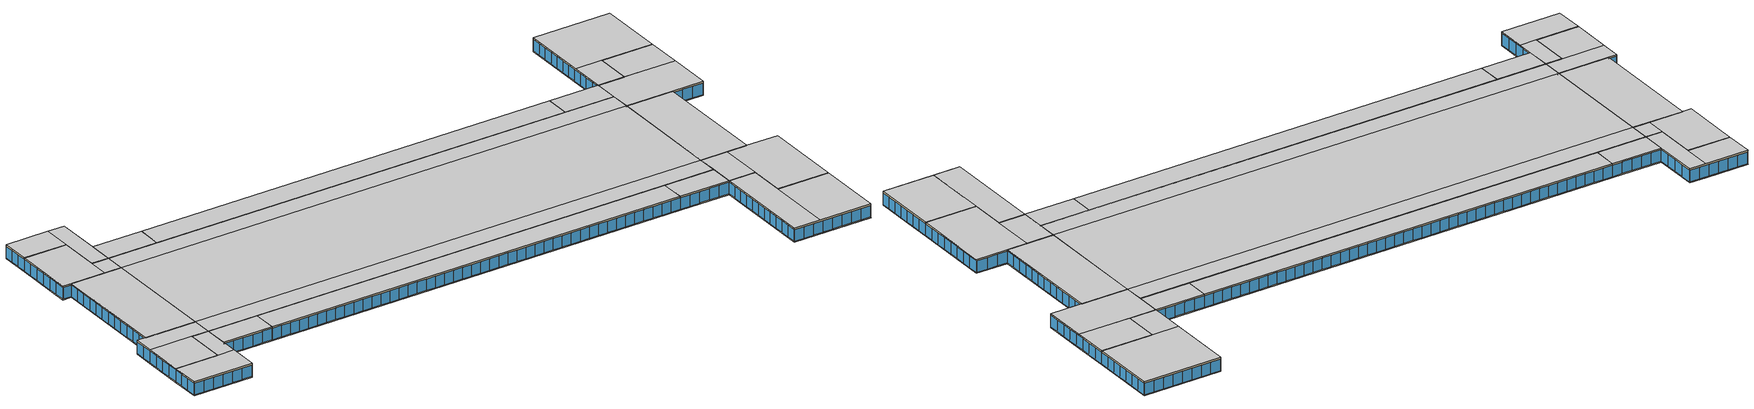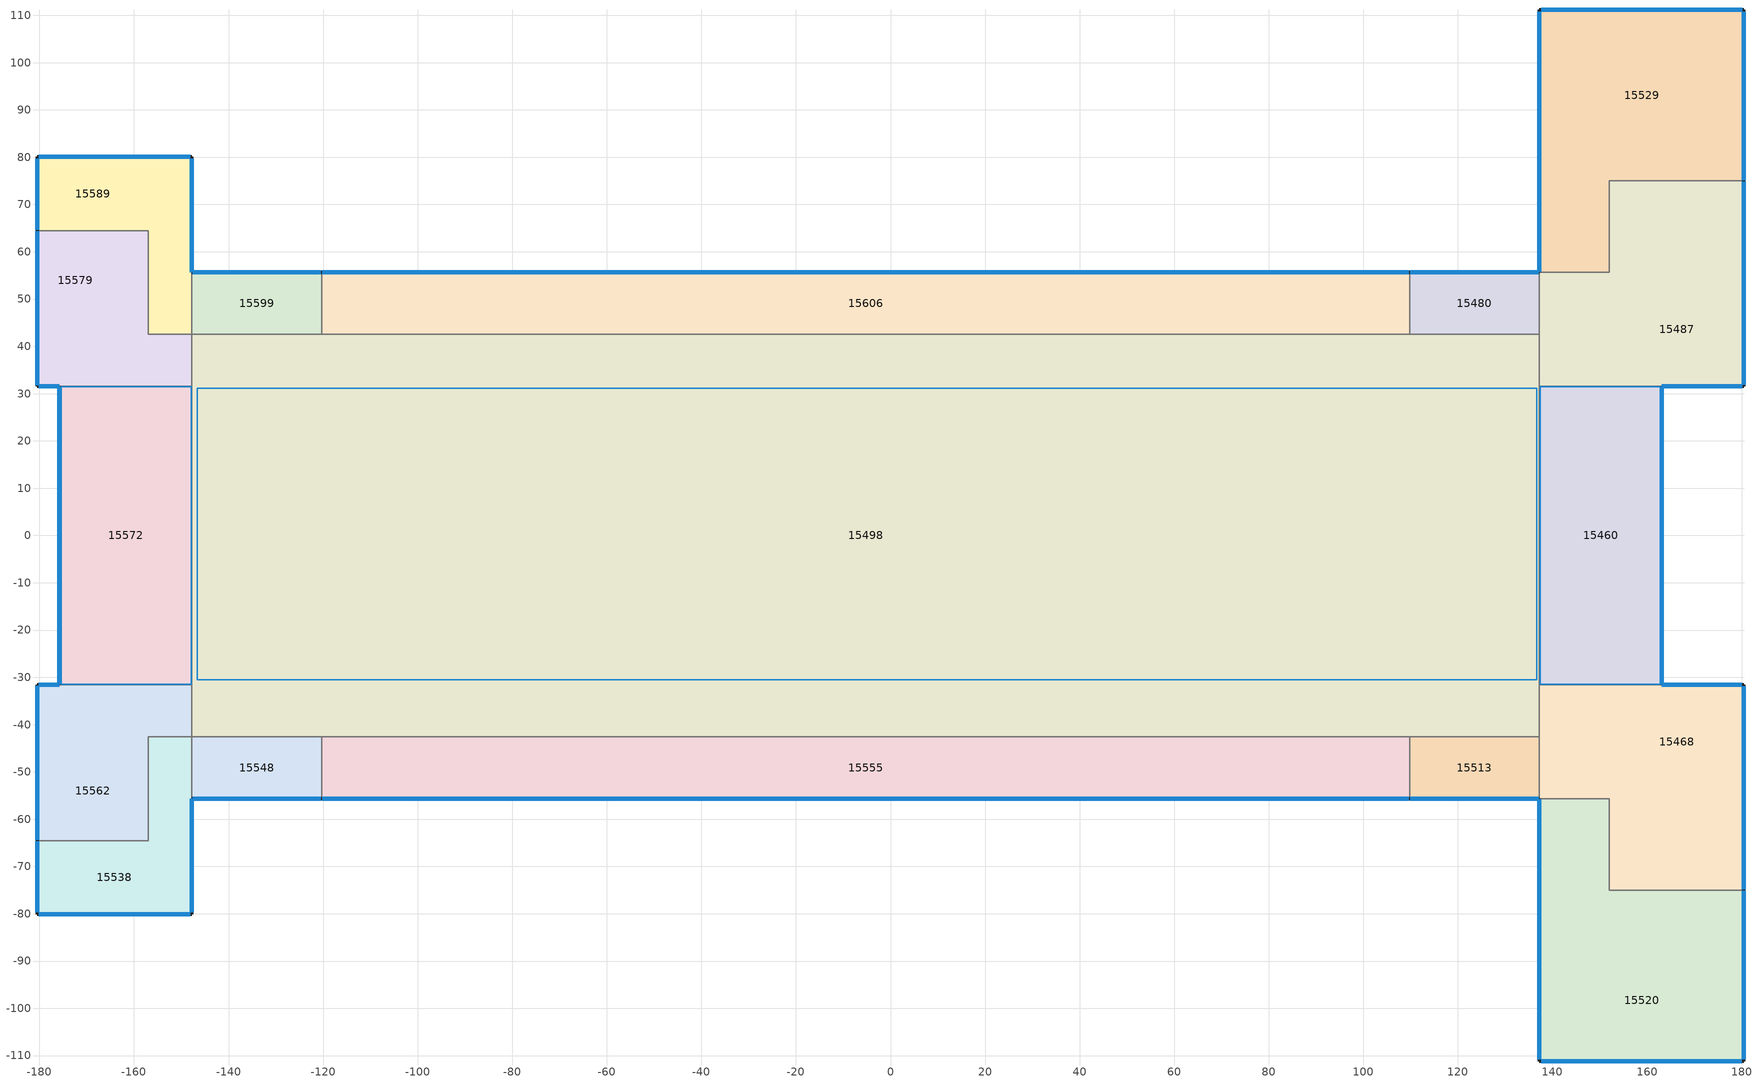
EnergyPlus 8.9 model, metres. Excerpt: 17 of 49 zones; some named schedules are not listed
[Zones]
15487
 floor outside (13): 137.25,31.58 137.23,31.58 137.23,55.63 137.25,55.63 z16
 floor to 15211 (4): 151.98,31.6 137.25,31.6 137.25,55.63 151.98,55.63 z16; 180.5,55.65 151.98,55.65 151.98,74.98 180.5,74.98 z16
 floor to 15220 (4): 180.5,31.6 151.98,31.6 151.98,55.65 180.5,55.65 z16; 180.5,31.6 137.25,31.58 137.25,31.6 z16
 wall outside (9): 163.1,31.6 180.5,31.6 180.5,74.98 z16:23.5
 wall to 15460 (7): 137.23,31.58 163.1,31.6 z16:23.5
 wall to 15480 (8): 137.23,55.63 137.23,42.51 z16:23.5
 wall to 15529 (8): 180.5,74.98 151.98,74.98 151.98,55.63 137.23,55.63 z16:23.5
 wall to 15498 (7): 137.23,42.51 137.23,31.58 z16:23.5
 window (1002): 180.5,69.53 180.5,74.83 / 180.5,64.15 180.5,69.44 / 180.5,58.77 180.5,64.06 / 180.5,53.38 180.5,58.68 / 180.5,48 180.5,53.3 / 180.5,42.62 180.5,47.92 / 180.5,37.24 180.5,42.54 / 180.5,31.86 180.5,37.15 / 174.51,31.6 180.1,31.6 / 168.84,31.6 174.43,31.6 / 163.16,31.6 168.75,31.6 z16.54:22.67
 ceiling to 16442 (3): 151.98,55.63 180.5,55.63 180.5,74.98 151.98,74.98 z23.5; 137.23,31.58 180.5,31.6 180.5,55.63 137.23,55.63 z23.5
15529
 floor outside (13): 137.25,55.63 137.23,55.63 137.25,111.21 z16
 floor to 15211 (4): 151.98,55.63 137.25,55.63 137.25,74.98 151.98,74.98 z16; 180.5,74.98 137.25,74.98 137.25,111.21 180.5,111.21 z16
 wall outside (9): 180.5,74.98 180.5,111.21 137.25,111.21 137.23,55.63 z16:23.5
 window (1002): 180.5,105.79 180.5,110.81 / 180.5,100.68 180.5,105.7 / 180.5,95.57 180.5,100.6 / 180.5,90.46 180.5,95.49 / 180.5,85.36 180.5,90.38 / 180.5,80.25 180.5,85.27 / 180.5,75.14 180.5,80.16 / 142.88,111.21 137.65,111.21 / 148.2,111.21 142.96,111.21 / 153.51,111.21 148.28,111.21 / 158.83,111.21 153.6,111.21 / 164.15,111.21 158.91,111.21 / 169.46,111.21 164.23,111.21 / 174.78,111.21 169.55,111.21 / 180.1,111.21 174.86,111.21 / 137.23,60.72 137.23,55.79 / 137.23,65.73 137.23,60.8 / 137.23,70.73 137.23,65.81 / 137.24,75.74 137.23,70.82 / 137.24,80.75 137.24,75.83 / 137.24,85.76 137.24,80.84 / 137.24,90.77 137.24,85.85 / 137.24,95.78 137.24,90.86 / 137.24,100.79 137.24,95.87 / 137.24,105.8 137.24,100.88 / 137.25,110.81 137.24,105.89 z16.54:22.67
 ceiling to 16442 (3): 137.23,55.63 151.98,55.63 151.98,74.98 137.24,74.98 z23.5; 137.24,74.98 180.5,74.98 180.5,111.21 137.25,111.21 z23.5
15460
 floor outside (13): 137.25,-31.62 137.23,-31.62 137.23,31.58 137.25,31.58 z16
 floor to 15220 (4): 163.1,-31.6 137.25,-31.6 137.25,31.58 163.1,31.6 z16
 floor to 15235 (4): 151.99,-31.61 137.25,-31.62 137.25,-31.6 z16
 wall outside (9): 163.1,-31.6 163.1,31.6 z16:23.5
 wall to 15468 (8): 137.23,-31.62 151.99,-31.61 163.1,-31.6 z16:23.5
 wall to 15498 (8): 137.23,31.58 137.23,-31.62 z16:23.5
 window (1002): 163.1,26.28 163.1,31.44 / 163.1,21.03 163.1,26.2 / 163.1,15.79 163.1,20.95 / 163.1,10.54 163.1,15.7 / 163.1,5.29 163.1,10.45 / 163.1,0.04 163.1,5.21 / 163.1,-5.2 163.1,-0.04 / 163.1,-10.45 163.1,-5.29 / 163.1,-15.7 163.1,-10.54 / 163.1,-20.95 163.1,-15.78 / 163.1,-26.19 163.1,-21.03 / 163.1,-31.44 163.1,-26.28 z16.54:22.66
 ceiling to 16442 (3): 137.23,-31.62 163.1,-31.6 163.1,31.6 137.23,31.58 z23.5
 skylight inside (1003): 137.45,-31.5 162.76,-31.5 162.76,31.48 137.45,31.48 z23.5
15468
 floor outside (13): 137.25,-55.67 137.23,-55.67 137.23,-31.62 137.25,-31.62 z16
 floor to 15220 (4): 180.48,-55.65 151.99,-55.65 151.99,-31.61 163.1,-31.6 180.48,-31.62 z16
 floor to 15235 (4): 151.99,-55.66 137.25,-55.67 137.25,-31.62 151.99,-31.61 z16; 180.48,-75 151.99,-75 151.99,-55.65 180.48,-55.65 z16
 wall outside (9): 180.48,-75 180.48,-31.62 163.1,-31.6 z16:23.5
 wall to 15498 (7): 137.23,-31.62 137.23,-42.55 z16:23.5
 wall to 15513 (8): 137.23,-42.55 137.23,-55.67 z16:23.5
 wall to 15520 (8): 137.23,-55.67 151.99,-55.66 151.99,-75 180.48,-75 z16:23.5
 window (1002): 168.74,-31.6 163.16,-31.6 / 174.41,-31.61 168.83,-31.6 / 180.08,-31.62 174.5,-31.61 / 180.48,-37.17 180.48,-31.87 / 180.48,-42.55 180.48,-37.25 / 180.48,-47.93 180.48,-42.63 / 180.48,-53.31 180.48,-48.02 / 180.48,-58.7 180.48,-53.4 / 180.48,-64.08 180.48,-58.78 / 180.48,-69.46 180.48,-64.16 / 180.48,-74.84 180.48,-69.54 z16.54:22.67
 ceiling to 16442 (3): 137.23,-55.67 151.99,-55.66 151.99,-31.61 137.23,-31.62 z23.5; 151.99,-75 180.48,-75 180.48,-31.62 163.1,-31.6 151.99,-31.61 z23.5
15520
 floor outside (13): 137.25,-111.21 137.23,-111.21 137.23,-55.67 137.25,-55.67 z16; 180.48,-111.23 137.23,-111.23 137.23,-111.21 180.48,-111.21 z16
 floor to 15235 (4): 151.99,-75 137.25,-75 137.25,-55.67 151.99,-55.66 z16
 floor to 15244 (4): 180.48,-85.5 137.25,-85.5 137.25,-75 180.48,-75 z16
 floor to 15251 (4): 180.48,-111.21 137.25,-111.21 137.25,-85.5 180.48,-85.5 z16
 wall outside (9): 137.23,-55.67 137.23,-111.23 180.48,-111.23 180.48,-75 z16:23.5
 window (1002): 137.23,-105.9 137.23,-110.83 / 137.23,-100.89 137.23,-105.82 / 137.23,-95.89 137.23,-100.81 / 137.23,-90.88 137.23,-95.8 / 137.23,-85.87 137.23,-90.79 / 137.23,-80.86 137.23,-85.79 / 137.23,-75.86 137.23,-80.78 / 137.23,-70.85 137.23,-75.77 / 137.23,-65.84 137.23,-70.76 / 137.23,-60.83 137.23,-65.76 / 137.23,-55.82 137.23,-60.75 / 174.85,-111.23 180.08,-111.23 / 169.53,-111.23 174.76,-111.23 / 164.21,-111.23 169.45,-111.23 / 158.9,-111.23 164.13,-111.23 / 153.58,-111.23 158.81,-111.23 / 148.26,-111.23 153.5,-111.23 / 142.95,-111.23 148.18,-111.23 / 137.63,-111.23 142.86,-111.23 / 180.48,-80.18 180.48,-75.16 / 180.48,-85.29 180.48,-80.26 / 180.48,-90.39 180.48,-85.37 / 180.48,-95.5 180.48,-90.48 / 180.48,-100.61 180.48,-95.59 / 180.48,-105.72 180.48,-100.69 / 180.48,-110.83 180.48,-105.8 z16.54:22.67
 ceiling to 16442 (3): 151.98,-111.23 180.48,-111.23 180.48,-75 151.99,-75 z23.5; 137.23,-111.23 151.98,-111.23 151.99,-55.66 137.23,-55.67 z23.5
15562
 floor outside (13): -175.76,-43.51 -180.5,-43.51 -180.5,-31.62 -175.76,-31.62 z16
 floor to 15364 (4): -164.35,-43.51 -175.76,-43.51 -175.76,-31.62 -164.35,-31.62 z16
 floor to 15385 (4): -156.95,-43.51 -164.35,-43.51 -164.35,-42.55 -156.95,-42.55 z16; -156.95,-64.52 -180.5,-64.52 -180.5,-43.51 -156.95,-43.51 z16; -147.75,-42.55 -164.35,-42.55 -164.35,-31.62 -147.75,-31.62 z16
 wall outside (9): -175.77,-31.62 -180.5,-31.62 -180.5,-64.52 z16:23.5
 wall to 15498 (8): -147.75,-42.55 -147.75,-31.62 z16:23.5
 wall to 15538 (8): -180.5,-64.52 -156.95,-64.52 -156.95,-42.55 -147.75,-42.55 z16:23.5
 wall to 15572 (7): -147.75,-31.62 -175.77,-31.62 z16:23.5
 window (1002): -175.82,-31.62 -180.11,-31.62 z16.54:22.71; -180.5,-59 -180.5,-64.36 / -180.5,-53.57 -180.5,-58.92 / -180.5,-48.13 -180.5,-53.48 / -180.5,-42.69 -180.5,-48.04 / -180.5,-37.25 -180.5,-42.6 / -180.5,-31.81 -180.5,-37.16 z16.54:22.67
 ceiling to 16495 (3): -180.5,-64.52 -156.95,-64.52 -156.95,-42.55 -180.5,-42.55 z23.5; -180.5,-42.55 -147.75,-42.55 -147.75,-31.62 -180.5,-31.62 z23.5
15572
 floor to 15364 (4): -147.75,-31.62 -175.76,-31.62 -175.76,31.58 -147.75,31.58 z16
 wall outside (9): -175.77,31.58 -175.77,-31.62 z16:23.5
 wall to 15498 (8): -147.75,-31.62 -147.75,31.58 z16:23.5
 wall to 15579 (8): -147.75,31.58 -175.77,31.58 z16:23.5
 window (1002): -175.77,-26.3 -175.77,-31.46 / -175.77,-21.05 -175.77,-26.21 / -175.77,-15.8 -175.77,-20.96 / -175.77,-10.55 -175.77,-15.72 / -175.77,-5.31 -175.77,-10.47 / -175.77,-0.06 -175.77,-5.22 / -175.77,5.19 -175.77,0.03 / -175.77,10.44 -175.77,5.27 / -175.77,15.68 -175.77,10.52 / -175.77,20.93 -175.77,15.77 / -175.77,26.18 -175.77,21.02 / -175.77,31.43 -175.77,26.26 z16.54:22.66
 ceiling to 16495 (3): -175.77,-31.62 -147.75,-31.62 -147.75,31.58 -175.77,31.58 z23.5
 skylight inside (1003): -175.42,-31.52 -147.93,-31.52 -147.93,31.48 -175.42,31.48 z23.5
15579
 floor outside (13): -175.76,31.58 -180.5,31.58 -180.5,43.5 -175.76,43.5 z16
 floor to 15364 (4): -147.75,31.58 -164.35,31.58 -164.35,31.6 -147.75,31.6 z16; -164.35,31.58 -175.76,31.58 -175.76,43.5 -164.35,43.5 z16
 floor to 15375 (4): -147.75,31.6 -156.95,31.6 -156.95,42.51 -147.75,42.51 z16; -164.35,43.5 -180.5,43.5 -180.5,64.48 -164.33,64.48 z16; -156.95,31.6 -164.35,31.6 -164.33,64.48 -156.95,64.48 z16
 wall outside (9): -180.5,64.48 -180.5,31.58 -175.77,31.58 z16:23.5
 wall to 15498 (8): -147.75,31.58 -147.75,42.51 z16:23.5
 wall to 15589 (8): -147.75,42.51 -156.95,42.51 -156.95,64.48 -180.5,64.48 z16:23.5
 window (1002): -180.5,37.13 -180.5,31.78 / -180.5,42.57 -180.5,37.21 / -180.5,48.01 -180.5,42.65 / -180.5,53.45 -180.5,48.09 / -180.5,58.89 -180.5,53.53 / -180.5,64.33 -180.5,58.97 z16.54:22.67; -180.11,31.58 -175.82,31.58 z16.54:22.71
 ceiling to 16495 (3): -156.95,31.58 -147.75,31.58 -147.75,42.51 -156.95,42.51 z23.5; -180.5,31.58 -156.95,31.58 -156.95,64.48 -180.5,64.48 z23.5
15589
 floor to 15375 (4): -156.95,64.48 -180.5,64.48 -180.5,80.09 -156.95,80.09 z16; -147.75,42.51 -156.95,42.51 -156.95,80.09 -147.75,80.09 z16
 wall outside (9): -147.75,55.63 -147.75,80.09 -180.5,80.09 -180.5,64.48 z16:23.5
 wall to 15599 (7): -147.75,42.51 -147.75,55.63 z16:23.5
 window (1002): -147.75,73.75 -147.75,79.69 / -147.75,67.73 -147.75,73.67 / -147.75,61.71 -147.75,67.65 / -147.75,55.69 -147.75,61.63 / -174.83,80.09 -180.1,80.09 / -169.48,80.09 -174.75,80.09 / -164.13,80.09 -169.4,80.09 / -158.77,80.09 -164.04,80.09 / -153.42,80.09 -158.69,80.09 / -148.07,80.09 -153.34,80.09 / -180.5,69.6 -180.5,64.64 / -180.5,74.65 -180.5,69.69 / -180.5,79.69 -180.5,74.73 z16.54:22.67
 ceiling to 16495 (3): -180.5,64.48 -156.95,64.48 -156.95,80.09 -180.5,80.09 z23.5; -156.95,42.51 -147.75,42.51 -147.75,80.09 -156.95,80.09 z23.5
15538
 floor to 15385 (4): -147.75,-64.52 -156.95,-64.52 -156.95,-42.55 -147.75,-42.55 z16; -147.75,-80.11 -180.5,-80.11 -180.5,-64.52 -147.75,-64.52 z16
 wall outside (9): -180.5,-64.52 -180.5,-80.11 -147.75,-80.11 -147.75,-55.67 z16:23.5
 wall to 15548 (7): -147.75,-55.67 -147.75,-42.55 z16:23.5
 window (1002): -180.5,-74.75 -180.5,-79.71 / -180.5,-69.71 -180.5,-74.67 / -180.5,-64.67 -180.5,-69.63 / -153.34,-80.11 -148.07,-80.11 / -158.69,-80.11 -153.42,-80.11 / -164.04,-80.11 -158.77,-80.11 / -169.4,-80.11 -164.13,-80.11 / -174.75,-80.11 -169.48,-80.11 / -180.1,-80.11 -174.83,-80.11 / -147.75,-61.66 -147.75,-55.72 / -147.75,-67.67 -147.75,-61.74 / -147.75,-73.69 -147.75,-67.76 / -147.75,-79.71 -147.75,-73.77 z16.54:22.67
 ceiling to 16495 (3): -156.95,-64.52 -147.75,-64.52 -147.75,-42.55 -156.95,-42.55 z23.5; -180.5,-80.11 -147.75,-80.11 -147.75,-64.52 -180.5,-64.52 z23.5
15498
 floor outside (13): 137.23,-42.55 -147.75,-42.55 -147.75,42.51 137.23,42.51 z16
 wall to 15480 (8): 137.23,42.51 109.78,42.51 z16:23.5
 wall to 15606 (7): 109.78,42.51 -120.3,42.51 z16:23.5
 wall to 15599 (8): -120.3,42.51 -147.75,42.51 z16:23.5
 wall to 15548 (8): -147.75,-42.55 -120.3,-42.55 z16:23.5
 wall to 15555 (7): -120.3,-42.55 109.78,-42.55 z16:23.5
 wall to 15513 (8): 109.78,-42.55 137.23,-42.55 z16:23.5
 ceiling to 16459 (3): -147.75,-42.55 137.23,-42.55 137.23,-31.62 -147.75,-31.62 z23.5
 ceiling to 16470 (3): -147.75,-31.62 137.23,-31.62 137.23,31.58 -147.75,31.58 z23.5
 ceiling to 16477 (3): -147.75,31.58 137.23,31.58 137.23,42.51 -147.75,42.51 z23.5
 skylight inside (1003): -146.6,-30.52 136.67,-30.52 136.67,31.11 -146.6,31.11 z23.5
15513
 floor outside (13): 137.23,-55.67 109.78,-55.67 109.78,-42.55 137.23,-42.55 z16
 wall outside (9): 109.78,-55.67 137.23,-55.67 z16:23.5
 wall to 15555 (7): 109.78,-42.55 109.78,-55.67 z16:23.5
 window (1002): 131.71,-55.67 137.07,-55.67 / 126.27,-55.67 131.63,-55.67 / 120.82,-55.67 126.18,-55.67 / 115.38,-55.67 120.74,-55.67 / 109.94,-55.67 115.3,-55.67 z16.52:22.67
 ceiling to 16435 (3): 109.78,-55.67 137.23,-55.67 137.23,-42.55 109.78,-42.55 z23.5
15480
 floor outside (13): 137.23,42.51 109.78,42.51 109.78,55.63 137.23,55.63 z16
 wall outside (9): 137.23,55.63 109.78,55.63 z16:23.5
 wall to 15606 (7): 109.78,55.63 109.78,42.51 z16:23.5
 window (1002): 115.3,55.63 109.94,55.63 / 120.74,55.63 115.38,55.63 / 126.18,55.63 120.82,55.63 / 131.63,55.63 126.27,55.63 / 137.07,55.63 131.71,55.63 z16.52:22.67
 ceiling to 16488 (3): 109.78,42.51 137.23,42.51 137.23,55.63 109.78,55.63 z23.5
15606
 floor outside (13): 109.78,42.51 -120.3,42.51 -120.3,55.63 109.78,55.63 z16
 wall outside (9): 109.78,55.63 -120.3,55.63 z16:23.5
 wall to 15599 (8): -120.3,55.63 -120.3,42.51 z16:23.5
 window (1002): -115.12,55.63 -120.14,55.63 / -110.01,55.63 -115.04,55.63 / -104.91,55.63 -109.93,55.63 / -99.8,55.63 -104.82,55.63 / -94.69,55.63 -99.71,55.63 / -89.58,55.63 -94.61,55.63 / -84.47,55.63 -89.5,55.63 / -79.37,55.63 -84.39,55.63 / -74.26,55.63 -79.28,55.63 / -69.15,55.63 -74.17,55.63 / -64.04,55.63 -69.07,55.63 / -58.94,55.63 -63.96,55.63 / -53.83,55.63 -58.85,55.63 / -48.72,55.63 -53.74,55.63 / -43.61,55.63 -48.64,55.63 / -38.5,55.63 -43.53,55.63 / -33.4,55.63 -38.42,55.63 / -28.29,55.63 -33.31,55.63 / -23.18,55.63 -28.2,55.63 / -18.07,55.63 -23.1,55.63 / -12.97,55.63 -17.99,55.63 / -7.86,55.63 -12.88,55.63 / -2.75,55.63 -7.77,55.63 / 2.36,55.63 -2.67,55.63 / 7.47,55.63 2.44,55.63 / 12.57,55.63 7.55,55.63 / 17.68,55.63 12.66,55.63 / 22.79,55.63 17.77,55.63 / 27.9,55.63 22.87,55.63 / 33,55.63 27.98,55.63 / 38.11,55.63 33.09,55.63 / 43.22,55.63 38.2,55.63 / 48.33,55.63 43.3,55.63 / 53.44,55.63 48.41,55.63 / 58.54,55.63 53.52,55.63 / 63.65,55.63 58.63,55.63 / 68.76,55.63 63.74,55.63 / 73.87,55.63 68.84,55.63 / 78.97,55.63 73.95,55.63 / 84.08,55.63 79.06,55.63 / 89.19,55.63 84.17,55.63 / 94.3,55.63 89.27,55.63 / 99.41,55.63 94.38,55.63 / 104.51,55.63 99.49,55.63 / 109.62,55.63 104.6,55.63 z16.52:22.66
 ceiling to 16477 (3): -120.3,42.51 109.78,42.51 109.78,55.63 -120.3,55.63 z23.5
15599
 floor outside (13): -120.3,42.51 -147.75,42.51 -147.75,55.63 -120.3,55.63 z16
 wall outside (9): -120.3,55.63 -147.75,55.63 z16:23.5
 window (1002): -142.24,55.63 -147.6,55.63 / -136.79,55.63 -142.15,55.63 / -131.35,55.63 -136.71,55.63 / -125.9,55.63 -131.26,55.63 / -120.46,55.63 -125.82,55.63 z16.52:22.67
 ceiling to 16519 (3): -147.75,42.51 -120.3,42.51 -120.3,55.63 -147.75,55.63 z23.5
15548
 floor outside (13): -120.3,-55.67 -147.75,-55.67 -147.75,-42.55 -120.3,-42.55 z16
 wall outside (9): -147.75,-55.67 -120.3,-55.67 z16:23.5
 wall to 15555 (7): -120.3,-55.67 -120.3,-42.55 z16:23.5
 window (1002): -125.82,-55.67 -120.46,-55.67 / -131.26,-55.67 -125.9,-55.67 / -136.71,-55.67 -131.35,-55.67 / -142.15,-55.67 -136.79,-55.67 / -147.6,-55.67 -142.24,-55.67 z16.52:22.67
 ceiling to 16512 (3): -147.75,-55.67 -120.3,-55.67 -120.3,-42.55 -147.75,-42.55 z23.5
15555
 floor outside (13): 109.78,-55.67 -120.3,-55.67 -120.3,-42.55 109.78,-42.55 z16
 wall outside (9): -120.3,-55.67 109.78,-55.67 z16:23.5
 window (1002): 104.6,-55.67 109.62,-55.67 / 99.49,-55.67 104.51,-55.67 / 94.38,-55.67 99.41,-55.67 / 89.27,-55.67 94.3,-55.67 / 84.17,-55.67 89.19,-55.67 / 79.06,-55.67 84.08,-55.67 / 73.95,-55.67 78.97,-55.67 / 68.84,-55.67 73.87,-55.67 / 63.74,-55.67 68.76,-55.67 / 58.63,-55.67 63.65,-55.67 / 53.52,-55.67 58.54,-55.67 / 48.41,-55.67 53.44,-55.67 / 43.3,-55.67 48.33,-55.67 / 38.2,-55.67 43.22,-55.67 / 33.09,-55.67 38.11,-55.67 / 27.98,-55.67 33,-55.67 / 22.87,-55.67 27.9,-55.67 / 17.77,-55.67 22.79,-55.67 / 12.66,-55.67 17.68,-55.67 / 7.55,-55.67 12.57,-55.67 / 2.44,-55.67 7.47,-55.67 / -2.67,-55.67 2.36,-55.67 / -7.77,-55.67 -2.75,-55.67 / -12.88,-55.67 -7.86,-55.67 / -17.99,-55.67 -12.97,-55.67 / -23.1,-55.67 -18.07,-55.67 / -28.2,-55.67 -23.18,-55.67 / -33.31,-55.67 -28.29,-55.67 / -38.42,-55.67 -33.4,-55.67 / -43.53,-55.67 -38.5,-55.67 / -48.64,-55.67 -43.61,-55.67 / -53.74,-55.67 -48.72,-55.67 / -58.85,-55.67 -53.83,-55.67 / -63.96,-55.67 -58.94,-55.67 / -69.07,-55.67 -64.04,-55.67 / -74.17,-55.67 -69.15,-55.67 / -79.28,-55.67 -74.26,-55.67 / -84.39,-55.67 -79.37,-55.67 / -89.5,-55.67 -84.47,-55.67 / -94.61,-55.67 -89.58,-55.67 / -99.71,-55.67 -94.69,-55.67 / -104.82,-55.67 -99.8,-55.67 / -109.93,-55.67 -104.91,-55.67 / -115.04,-55.67 -110.01,-55.67 / -120.14,-55.67 -115.12,-55.67 z16.52:22.66
 ceiling to 16459 (3): -120.3,-55.67 109.78,-55.67 109.78,-42.55 -120.3,-42.55 z23.5
[Building]
Building: North Axis=0; Terrain=Suburbs; Loads Convergence Tolerance Value=0.04; Temperature Convergence Tolerance Value=0.4; Solar Distribution=FullInteriorAndExterior; Maximum Number of Warmup Days=25; Minimum Number of Warmup Days=6
[Site:Location]
Untitled (O1-O1:31-12)  (01-01:31-12): Latitude=38.03; Longitude=114.42; Time Zone=8; Elevation=81
[SizingPeriod:DesignDay] Day of Month=15; Humidity Condition Type=WetBulb; Barometric Pressure=100355.7; Wind Direction=0; Rain Indicator=No; Snow Indicator=No; Daylight Saving Time Indicator=No
Name | Month | Day Type | Maximum DryBulb Temperature | Daily DryBulb Temperature Range | Wetbulb or DewPoint at Maximum DryBulb | Wind Speed | Solar Model Indicator | Sky Clearness
Summer Design Day in Untitled (O1-O1:31-12) Jul | 7 | SummerDesignDay | 38.8 | 10.9 | 22.1 | 0 | ASHRAEClearSky | 0.98
Summer Design Day in Untitled (O1-O1:31-12) Aug | 8 | SummerDesignDay | 34.9 | 9.3 | 23.9 | 0 | ASHRAEClearSky | 0.98
Summer Design Day in Untitled (O1-O1:31-12) Sep | 9 | SummerDesignDay | 32.5 | 11 | 22.6 | 0 | ASHRAEClearSky | 0.98
Winter Design Day in Untitled (O1-O1:31-12) | 1 | WinterDesignDay | -8.4 | 0 | -8.4 | 7.4 |  | 0
[Site:GroundTemperature:BuildingSurface]
18, 18, 18, 18, 18, 18, 18, 18, 18, 18, 18, 18
[Site:GroundTemperature:FCfactorMethod]
January Ground Temperature=2.2; February Ground Temperature=1.08; March Ground Temperature=3.06; April Ground Temperature=6.16; May Ground Temperature=14.26; June Ground Temperature=20.52; July Ground Temperature=24.74; August Ground Temperature=26.02; September Ground Temperature=23.83; October Ground Temperature=18.98; November Ground Temperature=12.49; December Ground Temperature=6.47
[Site:GroundTemperature:Shallow]
14, 14, 14, 14, 14, 14, 14, 14, 14, 14, 14, 14
[Site:GroundTemperature:Deep]
14, 14, 14, 14, 14, 14, 14, 14, 14, 14, 14, 14
[Site:GroundReflectance]
0.2, 0.2, 0.2, 0.2, 0.2, 0.2, 0.2, 0.2, 0.2, 0.2, 0.2, 0.2
[Site:GroundReflectance:SnowModifier]
2, 2
[Material] Roughness=Rough; Thermal Absorptance=0.9
Name | Thickness | Conductivity | Density | Specific Heat | Solar Absorptance | Visible Absorptance
1_1_9 | 0.15 | 1.13 | 2000 | 1000 | 0.6 | 0.6
1_2_103 | 0.08 | 0.034 | 35 | 1400 | 0.6 | 0.6
1_3_8 | 0.11 | 0.38 | 1200 | 1000 | 0.6 | 0.6
1_4_5318 | 0.02 | 3.49 | 2880 | 840 | 0.6 | 0.6
3_1_318 | 0.02 | 2.8 | 2600 | 1000 | 0.6 | 0.6
3_2_5134 | 0.07 | 0.72 | 1860 | 840 | 0.6 | 0.6
3_3_7 | 0.11 | 1.4 | 2100 | 840 | 0.6 | 0.6
5_4_66 | 0.013 | 0.4 | 1000 | 1000 | 0.5 | 0.5
7_1_27 | 0.025 | 0.25 | 900 | 1000 | 0.5 | 0.5
9_1_12 | 0.04 | 0.19 | 600 | 1000 | 0.6 | 0.6
9_2_103 | 0.04 | 0.034 | 35 | 1400 | 0.6 | 0.6
9_3_11 | 0.25 | 0.51 | 1400 | 1000 | 0.6 | 0.6
13_1_17 | 0.025 | 0.5 | 1300 | 1000 | 0.7 | 0.7
13_2_111 | 0.1482 | 0.04 | 30 | 840 | 0.6 | 0.6
13_3_34 | 0.005 | 0.14 | 650 | 1200 | 0.78 | 0.78
[Material:NoMass] Roughness=Rough; Thermal Resistance=0.15; Thermal Absorptance=0.9; Solar Absorptance=0.7; Visible Absorptance=0.7
7_RVAL_2; 8_RVAL_2
[WindowMaterial:Glazing] Optical Data Type=SpectralAverage; Thickness=0.003; Dirt Correction Factor for Solar and Visible Transmittance=1
Name | Solar Transmittance at Normal Incidence | Front Side Solar Reflectance at Normal Incidence | Back Side Solar Reflectance at Normal Incidence | Visible Transmittance at Normal Incidence | Front Side Visible Reflectance at Normal Incidence | Back Side Visible Reflectance at Normal Incidence | Infrared Transmittance at Normal Incidence | Front Side Infrared Hemispherical Emissivity | Back Side Infrared Hemispherical Emissivity | Conductivity
2 | 0.837 | 0.075 | 0.075 | 0.898 | 0.081 | 0.081 | 0 | 0.84 | 0.84 | 0.9
40 | 0.63 | 0.19 | 0.22 | 0.85 | 0.056 | 0.079 | 0 | 0.84 | 0.1 | 0.9
100 | 0.99 | 0.005 | 0.005 | 0.99 | 0.005 | 0.005 | 0.99 | 0.005 | 0.005 | 5
10000 | 0.44 | 0.28 | 0.28 | 0.898 | 0.081 | 0.081 | 0 | 0.84 | 0.84 | 0.9
[WindowMaterial:Gas]
1002: Gas Type=Air; Thickness=0.013
[Construction]
1: 1_1_9, 1_2_103, 1_3_8, 1_4_5318
2: 1_4_5318, 1_3_8, 1_2_103, 1_1_9
3: 3_1_318, 3_2_5134, 3_3_7
4: 3_3_7, 3_2_5134, 3_1_318
7: 7_1_27, 7_RVAL_2, 7_1_27
8: 7_1_27, 8_RVAL_2, 7_1_27
9: 9_1_12, 9_2_103, 9_3_11, 5_4_66
13: 13_1_17, 13_2_111, 13_3_34
1002: 40, 1002, 10000
1003: 100
[WindowProperty:FrameAndDivider] Frame Width=0.04; Frame Outside Projection=0; Frame Inside Projection=0; Frame Conductance=9.5; Ratio of FrameEdge Glass Conductance to CenterOfGlass Conductance=1; Frame Solar Absorptance=0.5; Frame Visible Absorptance=0.5; Frame Thermal Hemispherical Emissivity=0.9; Divider Width=0.02; Number of Horizontal Dividers=1; Number of Vertical Dividers=1; Divider Outside Projection=0; Divider Inside Projection=0; Divider Conductance=9.5; Ratio of DividerEdge Glass Conductance to CenterOfGlass Conductance=1; Divider Solar Absorptance=0.5; Divider Visible Absorptance=0.5; Divider Thermal Hemispherical Emissivity=0.9; Outside Reveal Solar Absorptance=0.5; Inside Sill Depth=0; Inside Sill Solar Absorptance=0.5; Inside Reveal Depth=0; Inside Reveal Solar Absorptance=0.5
Name | Divider Type
1 | DividedLite
2
[Zone] Type=1; Multiplier=1; Zone Inside Convection Algorithm=TARP; Part of Total Floor Area=Yes
Name | Volume | Floor Area
15460 | 11695.6 | 1602.14
15468 | 11383.1 | 1559.34
15480; 15513; 15548; 15599 | 2529.45 | 345.4683
15487 | 11387.8 | 1559.98
15498 | 176944 | 24166.7
15520 | 13139.1 | 1799.87
15529 | 13141.7 | 1800.24
15538 | 4973.38 | 681.2848
15555; 15606 | 21337.1 | 2914.19
15562; 15579 | 6228.28 | 853.1887
15572 | 12680.1 | 1737
15589 | 4977.61 | 681.8643
[PEOPLE] Number of People Calculation Method=People/Area; Fraction Radiant=0.3; Sensible Heat Fraction=AutoCalculate; Carbon Dioxide Generation Rate=3.82e-08; Enable ASHRAE 55 Comfort Warnings=No; Mean Radiant Temperature Calculation Type=ZoneAveraged; Work Efficiency Schedule=Work efficiency; Clothing Insulation Calculation Method=ClothingInsulationSchedule; Clothing Insulation Schedule=Default clothing schedule (Northern hemisphere); Air Velocity Schedule=AirVelocitySchedule
Name | Zone or ZoneList | Number of People Schedule | People per Zone Floor Area | Activity Level Schedule
People 15468 | 15468 | 10000 | 0.3448 | Activity Schedule 15468
People 15480 | 15480 | 3499 | 0.118889 | Activity Schedule 15480
People 15487 | 15487 | 10000 | 0.3448 | Activity Schedule 15487
People 15498 | 15498 | 10000 | 0.3448 | Activity Schedule 15498
People 15513 | 15513 | 3499 | 0.118889 | Activity Schedule 15513
People 15520 | 15520 | 3544 | 0.122648 | Activity Schedule 15520
People 15529 | 15529 | 3544 | 0.122648 | Activity Schedule 15529
People 15538 | 15538 | 3544 | 0.122648 | Activity Schedule 15538
People 15548 | 15548 | 3499 | 0.118889 | Activity Schedule 15548
People 15555 | 15555 | 10000 | 0.3414 | Activity Schedule 15555
People 15562 | 15562 | 10000 | 0.3448 | Activity Schedule 15562
People 15579 | 15579 | 10000 | 0.3448 | Activity Schedule 15579
People 15589 | 15589 | 3544 | 0.122648 | Activity Schedule 15589
People 15599 | 15599 | 3499 | 0.118889 | Activity Schedule 15599
People 15606 | 15606 | 10000 | 0.3414 | Activity Schedule 15606
[Lights] Design Level Calculation Method=Watts/Area; Return Air Fraction=0; Fraction Radiant=0.42; Fraction Visible=0.18; Fraction Replaceable=1
Name | Zone or ZoneList | Schedule | Watts per Zone Floor Area
15460 | 15460 | 1 | 3.75
15468 | 15468 | 3518 | 5
15480 | 15480 | 3503 | 5
15487 | 15487 | 3518 | 5
15498 | 15498 | 3518 | 5
15513 | 15513 | 3503 | 5
15520 | 15520 | 3548 | 10
15529 | 15529 | 3548 | 10
15538 | 15538 | 3548 | 10
15548 | 15548 | 3503 | 5
15555 | 15555 | 3550 | 5
15562 | 15562 | 3518 | 5
15572 | 15572 | 1 | 3.75
15579 | 15579 | 3518 | 5
15589 | 15589 | 3548 | 10
15599 | 15599 | 3503 | 5
15606 | 15606 | 3550 | 5
[OtherEquipment] Fuel Type=Electricity; Design Level Calculation Method=Watts/Area; Fraction Latent=0; Fraction Radiant=0.2; Fraction Lost=0; Carbon Dioxide Generation Rate=0
Name | Zone or ZoneList | Schedule | Power per Zone Floor Area | EndUse Subcategory
15468 Equipment gain 1 | 15468 | 3517 | 5 | ELECTRIC EQUIPMENT#15468#05
15480 Equipment gain 1 | 15480 | 3502 | 5 | ELECTRIC EQUIPMENT#15480#05
15487 Equipment gain 1 | 15487 | 3517 | 5 | ELECTRIC EQUIPMENT#15487#05
15498 Equipment gain 1 | 15498 | 3517 | 5 | ELECTRIC EQUIPMENT#15498#05
15513 Equipment gain 1 | 15513 | 3502 | 5 | ELECTRIC EQUIPMENT#15513#05
15520 Equipment gain 1 | 15520 | 3547 | 12.7 | ELECTRIC EQUIPMENT#15520#05
15529 Equipment gain 1 | 15529 | 3547 | 12.7 | ELECTRIC EQUIPMENT#15529#05
15538 Equipment gain 1 | 15538 | 3547 | 12.7 | ELECTRIC EQUIPMENT#15538#05
15548 Equipment gain 1 | 15548 | 3502 | 5 | ELECTRIC EQUIPMENT#15548#05
15555 Equipment gain 1 | 15555 | 3551 | 20 | ELECTRIC EQUIPMENT#15555#05
15562 Equipment gain 1 | 15562 | 3517 | 5 | ELECTRIC EQUIPMENT#15562#05
15579 Equipment gain 1 | 15579 | 3517 | 5 | ELECTRIC EQUIPMENT#15579#05
15589 Equipment gain 1 | 15589 | 3547 | 12.7 | ELECTRIC EQUIPMENT#15589#05
15599 Equipment gain 1 | 15599 | 3502 | 5 | ELECTRIC EQUIPMENT#15599#05
15606 Equipment gain 1 | 15606 | 3551 | 20 | ELECTRIC EQUIPMENT#15606#05
[Daylighting:Controls] Daylighting Method=SplitFlux; Availability Schedule=On; Lighting Control Type=Continuous; Minimum Input Power Fraction for Continuous or ContinuousOff Dimming Control=0.1; Minimum Light Output Fraction for Continuous or ContinuousOff Dimming Control=0.1; Number of Stepped Control Steps=1; Probability Lighting will be Reset When Needed in Manual Stepped Control=1; Glare Calculation Azimuth Angle of View Direction Clockwise from Zone yAxis=0; Maximum Allowable Discomfort Glare Index=22; DElight Gridding Resolution=1; Fraction of Zone Controlled by Reference Point 1=1
Name | Zone | Glare Calculation Daylighting Reference Point | Daylighting Reference Point 1 | Illuminance Setpoint at Reference Point 1
15460 | 15460 | 15460 Ref Point 1 | 15460 Ref Point 1 | 150
15468 | 15468 | 15468 Ref Point 1 | 15468 Ref Point 1 | 200
15480 | 15480 | 15480 Ref Point 1 | 15480 Ref Point 1 | 200
15487 | 15487 | 15487 Ref Point 1 | 15487 Ref Point 1 | 200
15498 | 15498 | 15498 Ref Point 1 | 15498 Ref Point 1 | 200
15513 | 15513 | 15513 Ref Point 1 | 15513 Ref Point 1 | 200
15520 | 15520 | 15520 Ref Point 1 | 15520 Ref Point 1 | 400
15529 | 15529 | 15529 Ref Point 1 | 15529 Ref Point 1 | 400
15538 | 15538 | 15538 Ref Point 1 | 15538 Ref Point 1 | 400
15548 | 15548 | 15548 Ref Point 1 | 15548 Ref Point 1 | 200
15555 | 15555 | 15555 Ref Point 1 | 15555 Ref Point 1 | 200
15562 | 15562 | 15562 Ref Point 1 | 15562 Ref Point 1 | 200
15572 | 15572 | 15572 Ref Point 1 | 15572 Ref Point 1 | 150
15579 | 15579 | 15579 Ref Point 1 | 15579 Ref Point 1 | 200
15589 | 15589 | 15589 Ref Point 1 | 15589 Ref Point 1 | 400
15599 | 15599 | 15599 Ref Point 1 | 15599 Ref Point 1 | 200
15606 | 15606 | 15606 Ref Point 1 | 15606 Ref Point 1 | 200
[ZoneInfiltration:DesignFlowRate] Schedule=2; Design Flow Rate Calculation Method=Flow/zone; Constant Term Coefficient=1; Temperature Term Coefficient=0.06; Velocity Term Coefficient=0; Velocity Squared Term Coefficient=0
Name | Zone or ZoneList | Design Flow Rate
15460 Infiltration | 15460 | 0.737475
15468 Infiltration | 15468 | 0.717771
15480 Infiltration | 15480 | 0.159496
15487 Infiltration | 15487 | 0.718065
15498 Infiltration | 15498 | 11.1573
15513 Infiltration | 15513 | 0.159496
15520 Infiltration | 15520 | 0.828491
15529 Infiltration | 15529 | 0.828659
15538 Infiltration | 15538 | 0.313599
15548 Infiltration | 15548 | 0.159496
15555 Infiltration | 15555 | 1.345424
15562 Infiltration | 15562 | 0.392728
15572 Infiltration | 15572 | 0.799551
15579 Infiltration | 15579 | 0.392728
15589 Infiltration | 15589 | 0.313866
15599 Infiltration | 15599 | 0.159496
15606 Infiltration | 15606 | 1.345424
[ZoneVentilation:DesignFlowRate] Design Flow Rate Calculation Method=Flow/zone; Ventilation Type=NATURAL; Fan Pressure Rise=0; Fan Total Efficiency=1; Constant Term Coefficient=1; Temperature Term Coefficient=0; Velocity Term Coefficient=0; Velocity Squared Term Coefficient=0; Minimum Indoor Temperature=24; Maximum Indoor Temperature=100; Delta Temperature=0; Minimum Outdoor Temperature=20; Maximum Outdoor Temperature=25; Maximum Wind Speed=40
Name | Zone or ZoneList | Schedule | Design Flow Rate
15468 Nat Vent | 15468 | 3514 | 15.8099
15480 Nat Vent | 15480 | 3499 | 3.513124
15487 Nat Vent | 15487 | 3514 | 15.8164
15498 Nat Vent | 15498 | 3514 | 245.755
15513 Nat Vent | 15513 | 3499 | 3.513124
15520 Nat Vent | 15520 | 3544 | 18.2487
15529 Nat Vent | 15529 | 3544 | 18.2524
15538 Nat Vent | 15538 | 3544 | 6.90747
15548 Nat Vent | 15548 | 3499 | 3.513124
15555 Nat Vent | 15555 | 3549 | 29.6349
15562 Nat Vent | 15562 | 3514 | 8.650386
15572 Nat Vent | 15572 | 7 | 17.6113
15579 Nat Vent | 15579 | 3514 | 8.650386
15589 Nat Vent | 15589 | 3544 | 6.913347
15599 Nat Vent | 15599 | 3499 | 3.513124
15606 Nat Vent | 15606 | 3549 | 29.6349
[DesignSpecification:OutdoorAir] Outdoor Air Method=Sum; Outdoor Air Flow per Zone=0; Outdoor Air Flow Air Changes per Hour=0
Name | Outdoor Air Flow per Person | Outdoor Air Flow per Zone Floor Area | Outdoor Air Schedule
15468; 15487; 15498; 15562; 15579 | 0.01 | 0 | 3514
15480; 15513; 15548; 15599 | 0.012 | 0 | 3499
15520; 15529; 15538; 15589 | 0.012 | 0 | 3544
15555; 15606 | 0.01 | 0 | 3549
15572 | 0.004 | 0.001 | 7
[DesignSpecification:ZoneAirDistribution] Zone Air Distribution Effectiveness in Cooling Mode=1; Zone Air Distribution Effectiveness in Heating Mode=1
15468; 15480; 15487; 15498; 15513; 15520; 15529; 15538; 15548; 15555; 15562; 15572; 15579; 15589; 15599; 15606
[Sizing:Zone] Zone Cooling Design Supply Air Temperature Input Method=SupplyAirTemperature; Zone Cooling Design Supply Air Temperature=12; Zone Cooling Design Supply Air Temperature Difference=0; Zone Heating Design Supply Air Temperature Input Method=SupplyAirTemperature; Zone Heating Design Supply Air Temperature=35; Zone Heating Design Supply Air Temperature Difference=0; Zone Cooling Design Supply Air Humidity Ratio=0.0077; Zone Heating Design Supply Air Humidity Ratio=0.0156; Zone Heating Sizing Factor=1.25; Zone Cooling Sizing Factor=1.15; Cooling Design Air Flow Method=DesignDay; Cooling Minimum Air Flow Fraction=0; Heating Design Air Flow Method=DesignDay
Name | Design Specification Outdoor Air Object | Design Specification Zone Air Distribution Object
15468 | 15468 | 15468
15480 | 15480 | 15480
15487 | 15487 | 15487
15498 | 15498 | 15498
15513 | 15513 | 15513
15520 | 15520 | 15520
15529 | 15529 | 15529
15538 | 15538 | 15538
15548 | 15548 | 15548
15555 | 15555 | 15555
15562 | 15562 | 15562
15572 | 15572 | 15572
15579 | 15579 | 15579
15589 | 15589 | 15589
15599 | 15599 | 15599
15606 | 15606 | 15606
[ZoneControl:Thermostat] Control Type Schedule=Zone Control Type Sched
Name | Zone or ZoneList | Control 1
15468 Thermostat | 15468 | Dual Setpoint - Zone 15468
15480 Thermostat | 15480 | Dual Setpoint - Zone 15480
15487 Thermostat | 15487 | Dual Setpoint - Zone 15487
15498 Thermostat | 15498 | Dual Setpoint - Zone 15498
15513 Thermostat | 15513 | Dual Setpoint - Zone 15513
15520 Thermostat | 15520 | Dual Setpoint - Zone 15520
15529 Thermostat | 15529 | Dual Setpoint - Zone 15529
15538 Thermostat | 15538 | Dual Setpoint - Zone 15538
15548 Thermostat | 15548 | Dual Setpoint - Zone 15548
15555 Thermostat | 15555 | Dual Setpoint - Zone 15555
15562 Thermostat | 15562 | Dual Setpoint - Zone 15562
15572 Thermostat | 15572 | Dual Setpoint - Zone 15572
15579 Thermostat | 15579 | Dual Setpoint - Zone 15579
15589 Thermostat | 15589 | Dual Setpoint - Zone 15589
15599 Thermostat | 15599 | Dual Setpoint - Zone 15599
15606 Thermostat | 15606 | Dual Setpoint - Zone 15606
[ThermostatSetpoint:DualSetpoint]
Name | Heating Setpoint Temperature Schedule | Cooling Setpoint Temperature Schedule
Dual Setpoint - Zone 15468 | 15468 Heating Setpoint Schedule | 15468 Cooling SP Sch
Dual Setpoint - Zone 15480 | 15480 Heating Setpoint Schedule | 15480 Cooling SP Sch
Dual Setpoint - Zone 15487 | 15487 Heating Setpoint Schedule | 15487 Cooling SP Sch
Dual Setpoint - Zone 15498 | 15498 Heating Setpoint Schedule | 15498 Cooling SP Sch
Dual Setpoint - Zone 15513 | 15513 Heating Setpoint Schedule | 15513 Cooling SP Sch
Dual Setpoint - Zone 15520 | 15520 Heating Setpoint Schedule | 15520 Cooling SP Sch
Dual Setpoint - Zone 15529 | 15529 Heating Setpoint Schedule | 15529 Cooling SP Sch
Dual Setpoint - Zone 15538 | 15538 Heating Setpoint Schedule | 15538 Cooling SP Sch
Dual Setpoint - Zone 15548 | 15548 Heating Setpoint Schedule | 15548 Cooling SP Sch
Dual Setpoint - Zone 15555 | 15555 Heating Setpoint Schedule | 15555 Cooling SP Sch
Dual Setpoint - Zone 15562 | 15562 Heating Setpoint Schedule | 15562 Cooling SP Sch
Dual Setpoint - Zone 15572 | 15572 Heating Setpoint Schedule | 15572 Cooling SP Sch
Dual Setpoint - Zone 15579 | 15579 Heating Setpoint Schedule | 15579 Cooling SP Sch
Dual Setpoint - Zone 15589 | 15589 Heating Setpoint Schedule | 15589 Cooling SP Sch
Dual Setpoint - Zone 15599 | 15599 Heating Setpoint Schedule | 15599 Cooling SP Sch
Dual Setpoint - Zone 15606 | 15606 Heating Setpoint Schedule | 15606 Cooling SP Sch
[ZoneHVAC:IdealLoadsAirSystem] Maximum Heating Supply Air Temperature=35; Minimum Cooling Supply Air Temperature=12; Maximum Heating Supply Air Humidity Ratio=0.0156; Minimum Cooling Supply Air Humidity Ratio=0.0077; Heating Limit=LimitCapacity; Maximum Heating Air Flow Rate=Autosize; Maximum Sensible Heating Capacity=Autosize; Cooling Limit=LimitFlowRateAndCapacity; Maximum Cooling Air Flow Rate=Autosize; Maximum Total Cooling Capacity=Autosize; Dehumidification Control Type=None; Humidification Control Type=None; Outdoor Air Economizer Type=NoEconomizer; Heat Recovery Type=None
Name | Heating Availability Schedule | Cooling Availability Schedule | Design Specification Outdoor Air Object
15468 Ideal Loads Air | 15468 Heating Availability Sch | 15468 Cooling Availability Sch | 15468
15480 Ideal Loads Air | 15480 Heating Availability Sch | 15480 Cooling Availability Sch | 15480
15487 Ideal Loads Air | 15487 Heating Availability Sch | 15487 Cooling Availability Sch | 15487
15498 Ideal Loads Air | 15498 Heating Availability Sch | 15498 Cooling Availability Sch | 15498
15513 Ideal Loads Air | 15513 Heating Availability Sch | 15513 Cooling Availability Sch | 15513
15520 Ideal Loads Air | 15520 Heating Availability Sch | 15520 Cooling Availability Sch | 15520
15529 Ideal Loads Air | 15529 Heating Availability Sch | 15529 Cooling Availability Sch | 15529
15538 Ideal Loads Air | 15538 Heating Availability Sch | 15538 Cooling Availability Sch | 15538
15548 Ideal Loads Air | 15548 Heating Availability Sch | 15548 Cooling Availability Sch | 15548
15555 Ideal Loads Air | 15555 Heating Availability Sch | 15555 Cooling Availability Sch | 15555
15562 Ideal Loads Air | 15562 Heating Availability Sch | 15562 Cooling Availability Sch | 15562
15572 Ideal Loads Air | 15572 Heating Availability Sch | 15572 Cooling Availability Sch | 15572
15579 Ideal Loads Air | 15579 Heating Availability Sch | 15579 Cooling Availability Sch | 15579
15589 Ideal Loads Air | 15589 Heating Availability Sch | 15589 Cooling Availability Sch | 15589
15599 Ideal Loads Air | 15599 Heating Availability Sch | 15599 Cooling Availability Sch | 15599
15606 Ideal Loads Air | 15606 Heating Availability Sch | 15606 Cooling Availability Sch | 15606
[Zone equipment]
15468: 15468 Ideal Loads Air
15480: 15480 Ideal Loads Air
15487: 15487 Ideal Loads Air
15498: 15498 Ideal Loads Air
15513: 15513 Ideal Loads Air
15520: 15520 Ideal Loads Air
15529: 15529 Ideal Loads Air
15538: 15538 Ideal Loads Air
15548: 15548 Ideal Loads Air
15555: 15555 Ideal Loads Air
15562: 15562 Ideal Loads Air
15572: 15572 Ideal Loads Air
15579: 15579 Ideal Loads Air
15589: 15589 Ideal Loads Air
15599: 15599 Ideal Loads Air
15606: 15606 Ideal Loads Air
[WaterUse:Equipment]
Name | EndUse Subcategory | Peak Flow Rate | Flow Rate Fraction Schedule | Target Temperature Schedule | Hot Water Supply Temperature Schedule | Cold Water Supply Temperature Schedule | Zone
DHW 15468 | DHW 15468 | 1.67759e-05 | 3514 | DHW Supply Temperature 15468 | DHW Supply Temperature 15468 | DHW Mains Temperature 15468 | 15468
DHW 15487 | DHW 15487 | 1.67828e-05 | 3514 | DHW Supply Temperature 15487 | DHW Supply Temperature 15487 | DHW Mains Temperature 15487 | 15487
DHW 15498 | DHW 15498 | 0.000259995 | 3514 | DHW Supply Temperature 15498 | DHW Supply Temperature 15498 | DHW Mains Temperature 15498 | 15498
DHW 15520 | DHW 15520 | 8.88826e-06 | 3544 | DHW Supply Temperature 15520 | DHW Supply Temperature 15520 | DHW Mains Temperature 15520 | 15520
DHW 15529 | DHW 15529 | 8.89006e-06 | 3544 | DHW Supply Temperature 15529 | DHW Supply Temperature 15529 | DHW Mains Temperature 15529 | 15529
DHW 15538 | DHW 15538 | 3.36437e-06 | 3544 | DHW Supply Temperature 15538 | DHW Supply Temperature 15538 | DHW Mains Temperature 15538 | 15538
DHW 15555 | DHW 15555 | 3.41145e-05 | 3549 | DHW Supply Temperature 15555 | DHW Supply Temperature 15555 | DHW Mains Temperature 15555 | 15555
DHW 15562 | DHW 15562 | 9.17893e-06 | 3514 | DHW Supply Temperature 15562 | DHW Supply Temperature 15562 | DHW Mains Temperature 15562 | 15562
DHW 15579 | DHW 15579 | 9.17893e-06 | 3514 | DHW Supply Temperature 15579 | DHW Supply Temperature 15579 | DHW Mains Temperature 15579 | 15579
DHW 15589 | DHW 15589 | 3.36723e-06 | 3544 | DHW Supply Temperature 15589 | DHW Supply Temperature 15589 | DHW Mains Temperature 15589 | 15589
DHW 15606 | DHW 15606 | 3.41145e-05 | 3549 | DHW Supply Temperature 15606 | DHW Supply Temperature 15606 | DHW Mains Temperature 15606 | 15606
[Schedule:Day:List]
1: No, 60, 0, 0, 0, 0, 0, 0, 0, 0, 1, 1, 1, 1, 1, 1, 1, 1, 1, 1, 0, 0, 0, 0, 0, 0
[Schedule:Year]
1: 1_Jan, 1, 1, 1, 31, 1_Feb, 2, 1, 2, 28, 1_Mar, 3, 1, 3, 31, 1_Apr, 4, 1, 4, 30, 1_May, 5, 1, 5, 31, 1_Jun, 6, 1, 6, 30, 1_Jul, 7, 1, 7, 31, 1_Aug, 8, 1, 8, 31, 1_Sep, 9, 1, 9, 30, 1_Oct, 10, 1, 10, 31, 1_Nov, 11, 1, 11, 30, 1_Dec, 12, 1, 12, 31
[Schedule:Compact]
7: Through: 12/31, For: AllDays, Until: 24:00, 0
3514: Through: 31 Dec, For: Weekdays SummerDesignDay, Until: 07:00, 0.25, Until: 20:00, 1, Until: 24:00, 0.25, For: Weekends, Until: 07:00, 0.25, Until: 20:00, 1, Until: 24:00, 0.25, For: Holidays, Until: 07:00, 0.25, Until: 20:00, 1, Until: 24:00, 0.25, For: WinterDesignDay AllOtherDays, Until: 24:00, 0
3517; 3518; 3550; 15468 Cooling Availability Sch; 15480 Cooling Availability Sch; 15487 Cooling Availability Sch; 15498 Cooling Availability Sch; 15513 Cooling Availability Sch; 15548 Cooling Availability Sch; 15562 Cooling Availability Sch: Through: 31 Dec, For: Weekdays SummerDesignDay, Until: 24:00, 1, For: Weekends, Until: 24:00, 1, For: Holidays, Until: 24:00, 1, For: WinterDesignDay AllOtherDays, Until: 24:00, 0
3549: Through: 09 Jan, For: Weekdays SummerDesignDay, Until: 07:00, 0, Until: 21:00, 1, Until: 24:00, 0, For: Weekends, Until: 07:00, 0, Until: 21:00, 1, Until: 24:00, 0, For: Holidays, Until: 07:00, 0, Until: 21:00, 1, Until: 24:00, 0, For: WinterDesignDay AllOtherDays, Until: 24:00, 0, Through: 13 Feb, For: Weekdays SummerDesignDay, Until: 07:00, 0, Until: 21:00, 0.25, Until: 24:00, 0, For: Weekends, Until: 07:00, 0, Until: 21:00, 1, Until: 24:00, 0, For: Holidays, Until: 07:00, 0, Until: 21:00, 1, Until: 24:00, 0, For: WinterDesignDay AllOtherDays, Until: 24:00, 0, Through: 20 Feb, For: Weekdays SummerDesignDay, Until: 07:00, 0, Until: 21:00, 1, Until: 24:00, 0, For: Weekends, Until: 07:00, 0, Until: 21:00, 1, Until: 24:00, 0, For: Holidays, Until: 07:00, 0, Until: 21:00, 1, Until: 24:00, 0, For: WinterDesignDay AllOtherDays, Until: 24:00, 0, Through: 20 Mar, For: Weekdays SummerDesignDay, Until: 07:00, 0, Until: 21:00, 0.25, Until: 24:00, 0, For: Weekends, Until: 07:00, 0, Until: 21:00, 1, Until: 24:00, 0, For: Holidays, Until: 07:00, 0, Until: 21:00, 1, Until: 24:00, 0, For: WinterDesignDay AllOtherDays, Until: 24:00, 0, Through: 03 Apr, For: Weekdays SummerDesignDay, Until: 07:00, 0, Until: 21:00, 1, Until: 24:00, 0, For: Weekends, Until: 07:00, 0, Until: 21:00, 1, Until: 24:00, 0, For: Holidays, Until: 07:00, 0, Until: 21:00, 1, Until: 24:00, 0, For: WinterDesignDay AllOtherDays, Until: 24:00, 0, Through: 29 May, For: Weekdays SummerDesignDay, Until: 07:00, 0, Until: 21:00, 0.25, Until: 24:00, 0, For: Weekends, Until: 07:00, 0, Until: 21:00, 1, Until: 24:00, 0, For: Holidays, Until: 07:00, 0, Until: 21:00, 1, Until: 24:00, 0, For: WinterDesignDay AllOtherDays, Until: 24:00, 0, Through: 05 Jun, For: Weekdays SummerDesignDay, Until: 07:00, 0, Until: 21:00, 1, Until: 24:00, 0, For: Weekends, Until: 07:00, 0, Until: 21:00, 1, Until: 24:00, 0, For: Holidays, Until: 07:00, 0, Until: 21:00, 1, Until: 24:00, 0, For: WinterDesignDay AllOtherDays, Until: 24:00, 0, Through: 24 Jul, For: Weekdays SummerDesignDay, Until: 07:00, 0, Until: 21:00, 0.25, Until: 24:00, 0, For: Weekends, Until: 07:00, 0, Until: 21:00, 1, Until: 24:00, 0, For: Holidays, Until: 07:00, 0, Until: 21:00, 1, Until: 24:00, 0, For: WinterDesignDay AllOtherDays, Until: 24:00, 0, Through: 04 Sep, For: Weekdays SummerDesignDay, Until: 07:00, 0, Until: 21:00, 1, Until: 24:00, 0, For: Weekends, Until: 07:00, 0, Until: 21:00, 1, Until: 24:00, 0, For: Holidays, Until: 07:00, 0, Until: 21:00, 1, Until: 24:00, 0, For: WinterDesignDay AllOtherDays, Until: 24:00, 0, Through: 23 Oct, For: Weekdays SummerDesignDay, Until: 07:00, 0, Until: 21:00, 0.25, Until: 24:00, 0, For: Weekends, Until: 07:00, 0, Until: 21:00, 1, Until: 24:00, 0, For: Holidays, Until: 07:00, 0, Until: 21:00, 1, Until: 24:00, 0, For: WinterDesignDay AllOtherDays, Until: 24:00, 0, Through: 30 Oct, For: Weekdays SummerDesignDay, Until: 07:00, 0, Until: 21:00, 1, Until: 24:00, 0, For: Weekends, Until: 07:00, 0, Until: 21:00, 1, Until: 24:00, 0, For: Holidays, Until: 07:00, 0, Until: 21:00, 1, Until: 24:00, 0, For: WinterDesignDay AllOtherDays, Until: 24:00, 0, Through: 22 Dec, For: Weekdays SummerDesignDay, Until: 07:00, 0, Until: 21:00, 0.25, Until: 24:00, 0, For: Weekends, Until: 07:00, 0, Until: 21:00, 1, Until: 24:00, 0, For: Holidays, Until: 07:00, 0, Until: 21:00, 1, Until: 24:00, 0, For: WinterDesignDay AllOtherDays, Until: 24:00, 0, Through: 31 Dec, For: Weekdays SummerDesignDay, Until: 07:00, 0, Until: 21:00, 1, Until: 24:00, 0, For: Weekends, Until: 07:00, 0, Until: 21:00, 1, Until: 24:00, 0, For: Holidays, Until: 07:00, 0, Until: 21:00, 1, Until: 24:00, 0, For: WinterDesignDay AllOtherDays, Until: 24:00, 0
3551: Through: 31 Dec, For: Weekdays SummerDesignDay, Until: 04:00, 0.25, Until: 24:00, 1, For: Weekends, Until: 04:00, 0.25, Until: 24:00, 1, For: Holidays, Until: 04:00, 0.25, Until: 24:00, 1, For: WinterDesignDay AllOtherDays, Until: 24:00, 0
Activity Schedule 15468; Activity Schedule 15487; Activity Schedule 15498; Activity Schedule 15562; Activity Schedule 15579: Through: 12/31, For: AllDays, Until: 24:00, 89.1
Activity Schedule 15480; Activity Schedule 15513; Activity Schedule 15548; Activity Schedule 15555; Activity Schedule 15599; Activity Schedule 15606: Through: 12/31, For: AllDays, Until: 24:00, 126
Activity Schedule 15520; Activity Schedule 15529; Activity Schedule 15538; Activity Schedule 15589: Through: 12/31, For: AllDays, Until: 24:00, 110.7
15468 Heating Availability Sch; 15480 Heating Availability Sch; 15487 Heating Availability Sch; 15498 Heating Availability Sch; 15513 Heating Availability Sch; 15548 Heating Availability Sch; 15562 Heating Availability Sch: Through: 31 Dec, For: Weekdays SummerDesignDay, Until: 24:00, 1, For: WinterDesignDay, Until: 24:00, 1, For: Weekends, Until: 24:00, 1, For: Holidays, Until: 24:00, 1, For: AllOtherDays, Until: 24:00, 0
15520 Heating Availability Sch; 15529 Heating Availability Sch; 15538 Heating Availability Sch: Through: 31 Dec, For: Weekdays SummerDesignDay, Until: 05:00, 1, Until: 19:00, 1, Until: 24:00, 1, For: WinterDesignDay, Until: 24:00, 1, For: Weekends, Until: 05:00, 1, Until: 19:00, 1, Until: 24:00, 1, For: Holidays, Until: 05:00, 1, Until: 19:00, 1, Until: 24:00, 1, For: AllOtherDays, Until: 24:00, 0
15520 Cooling Availability Sch; 15529 Cooling Availability Sch; 15538 Cooling Availability Sch: Through: 31 Dec, For: Weekdays SummerDesignDay, Until: 05:00, 0, Until: 19:00, 1, Until: 24:00, 0, For: Weekends, Until: 05:00, 0, Until: 19:00, 1, Until: 24:00, 0, For: Holidays, Until: 05:00, 0, Until: 19:00, 1, Until: 24:00, 0, For: WinterDesignDay AllOtherDays, Until: 24:00, 0
15555 Heating Availability Sch: Through: 31 Dec, For: Weekdays SummerDesignDay, Until: 04:00, 1, Until: 24:00, 1, For: WinterDesignDay, Until: 24:00, 1, For: Weekends, Until: 04:00, 1, Until: 24:00, 1, For: Holidays, Until: 04:00, 1, Until: 24:00, 1, For: AllOtherDays, Until: 24:00, 0
15555 Cooling Availability Sch: Through: 31 Dec, For: Weekdays SummerDesignDay, Until: 04:00, 0, Until: 24:00, 1, For: Weekends, Until: 04:00, 0, Until: 24:00, 1, For: Holidays, Until: 04:00, 0, Until: 24:00, 1, For: WinterDesignDay AllOtherDays, Until: 24:00, 0
